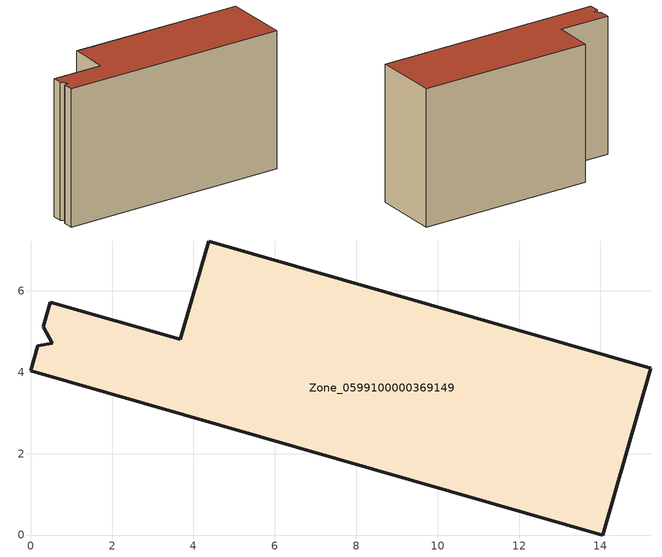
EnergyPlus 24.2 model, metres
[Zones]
Zone_0599100000369149
 floor ground (C_G): 0.53,4.71 0.31,5.12 0.48,5.72 3.68,4.81 4.37,7.22 15.24,4.1 14.06,0 0,4.04 0.17,4.65 z0
 wall outside (C_F): 0,4.04 14.06,0 15.24,4.1 4.37,7.22 3.68,4.81 0.48,5.72 0.31,5.12 0.53,4.71 0.17,4.65 0,4.04 z0:8.88
 roof outside (C_R): 0.53,4.71 0.17,4.65 0,4.04 14.06,0 15.24,4.1 4.37,7.22 3.68,4.81 0.48,5.72 0.31,5.12 z8.88
[BUILDING]
Pand.0599100000369149: North Axis=0; Terrain=City; Loads Convergence Tolerance Value=0.04; Temperature Convergence Tolerance Value=0.4; Solar Distribution=FullExterior; Maximum Number of Warmup Days=25; Minimum Number of Warmup Days=1
[Site:Location]
Rotterdam.The.Hague.AP_ZH_NLD Design_Conditions: Latitude=51.96; Longitude=4.45; Time Zone=1; Elevation=-4.5
[SITE:GROUNDTEMPERATURE:BUILDINGSURFACE]
18, 18, 18, 18, 18, 18, 18, 18, 18, 18, 18, 18
[MATERIAL] Thermal Absorptance=0.9; Solar Absorptance=0.7; Visible Absorptance=0.7
Name | Roughness | Thickness | Conductivity | Density | Specific Heat
G.TI.1992-2005 | MediumSmooth | 0.15 | 0.06 | 540 | 1210
F.TI.1992-2005 | Rough | 0.3 | 0.12 | 1920 | 840
R.TI.1992-2005 | MediumRough | 0.2 | 0.08 | 1500 | 1000
[CONSTRUCTION]
C_G: G.TI.1992-2005
C_F: F.TI.1992-2005
C_R: R.TI.1992-2005
[ZONE]
Zone_0599100000369149: Type=1; Multiplier=1; Ceiling Height=Autocalculate; Volume=Autocalculate; Floor Area=autocalculate; Part of Total Floor Area=Yes
[ZONEINFILTRATION:DESIGNFLOWRATE]
Infil_Zone_0599100000369149: Zone or ZoneList or Space or SpaceList=Zone_0599100000369149; Schedule=AlwaysOn; Design Flow Rate Calculation Method=Flow/Area; Flow Rate per Floor Area=0.0015; Constant Term Coefficient=1; Temperature Term Coefficient=0; Velocity Term Coefficient=0; Velocity Squared Term Coefficient=0
[HVACTEMPLATE:ZONE:IDEALLOADSAIRSYSTEM]
Zone_0599100000369149: Maximum Heating Supply Air Temperature=50; Minimum Cooling Supply Air Temperature=13; Maximum Heating Supply Air Humidity Ratio=0.0156; Minimum Cooling Supply Air Humidity Ratio=0.0077; Heating Limit=NoLimit; Cooling Limit=NoLimit; Dehumidification Control Type=ConstantSensibleHeatRatio; Cooling Sensible Heat Ratio=0.7; Dehumidification Setpoint=60; Humidification Control Type=None; Humidification Setpoint=30; Outdoor Air Method=None; Outdoor Air Flow Rate per Person=0.00944; Outdoor Air Flow Rate per Zone Floor Area=0; Outdoor Air Flow Rate per Zone=0; Demand Controlled Ventilation Type=None; Outdoor Air Economizer Type=NoEconomizer; Heat Recovery Type=None; Sensible Heat Recovery Effectiveness=0.7; Latent Heat Recovery Effectiveness=0.65
[ZONECONTROL:THERMOSTAT]
ThermostatControl_Zone_0599100000369149: Zone or ZoneList=Zone_0599100000369149; Control Type Schedule=DualSetpointControlType; Control 1=Thermostat_Zone_0599100000369149; Temperature Difference Between Cutout And Setpoint=0
[THERMOSTATSETPOINT:DUALSETPOINT]
Thermostat_Zone_0599100000369149: Heating Setpoint Temperature Schedule=HeatingSetpoint_Zone_0599100000369149; Cooling Setpoint Temperature Schedule=CoolingSetpoint_Zone_0599100000369149
[SCHEDULE:COMPACT]
HeatingSetpoint_Zone_0599100000369149: Through: 12/31, For: AllDays, Until: 24:00, 21
CoolingSetpoint_Zone_0599100000369149: Through: 12/31, For: AllDays, Until: 24:00, 24
DualSetpointControlType: Through: 12/31, For: AllDays, Until: 24:00, 4
AlwaysOn: Through: 12/31, For: AllDays, Until: 24:00, 1
